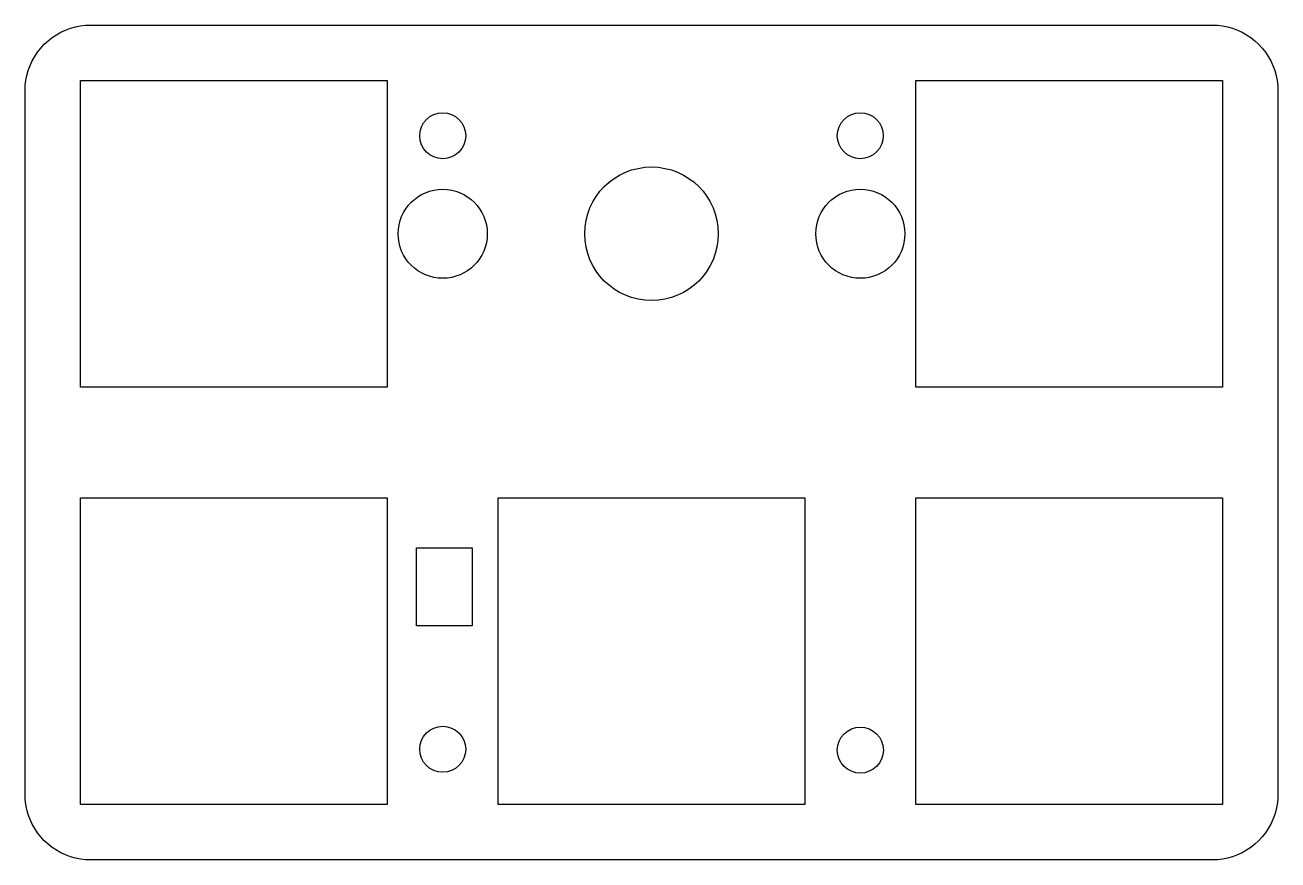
# Model space of a CAD drawing. Extents: x 0.1 to 57.2, y 0.3 to 38.4.
import ezdxf

# ---------------------------------------------------------------- set-up
doc = ezdxf.new("R2010")
doc.units = 0
doc.header["$MEASUREMENT"] = 0

msp = doc.modelspace()

# ---------------------------------------------------------------- linework, layer by layer
at = {"color": 0}
for p, q in [((2.395, 38.275), (2.625, 38.322)), ((2.625, 38.322), (2.859, 38.348)), ((2.859, 38.348), (3.095, 38.358)), ((3.095, 38.358), (54.245, 38.358)), ((54.245, 38.358), (54.482, 38.348)), ((54.482, 38.348), (54.715, 38.322)), ((54.715, 38.322), (54.947, 38.275)), ((1.147, 37.64), (1.331, 37.786)), ((1.331, 37.786), (1.527, 37.916)), ((1.527, 37.916), (1.734, 38.031)), ((1.734, 38.031), (1.947, 38.129)), ((1.947, 38.129), (2.168, 38.212)), ((2.168, 38.212), (2.395, 38.275)), ((54.947, 38.275), (55.174, 38.212)), ((55.174, 38.212), (55.394, 38.129)), ((55.394, 38.129), (55.608, 38.031)), ((55.608, 38.031), (55.813, 37.916)), ((55.813, 37.916), (56.009, 37.786)), ((56.009, 37.786), (56.195, 37.64)), ((0.667, 37.122), (0.813, 37.306)), ((0.813, 37.306), (0.973, 37.48)), ((0.973, 37.48), (1.147, 37.64)), ((56.195, 37.64), (56.367, 37.48)), ((56.367, 37.48), (56.527, 37.306)), ((56.527, 37.306), (56.673, 37.122)), ((0.324, 36.505), (0.422, 36.719)), ((0.422, 36.719), (0.537, 36.926)), ((0.537, 36.926), (0.667, 37.122)), ((56.673, 37.122), (56.804, 36.926)), ((56.804, 36.926), (56.92, 36.719)), ((56.92, 36.719), (57.018, 36.505)), ((0.131, 35.828), (0.178, 36.058)), ((0.178, 36.058), (0.241, 36.285)), ((0.241, 36.285), (0.324, 36.505)), ((57.018, 36.505), (57.099, 36.285)), ((57.099, 36.285), (57.164, 36.058)), ((57.164, 36.058), (57.209, 35.828)), ((0.095, 35.358), (0.105, 35.593)), ((0.105, 35.593), (0.131, 35.828)), ((2.621, 35.832), (16.62, 35.832)), ((2.621, 21.832), (2.621, 35.832)), ((16.62, 35.832), (16.62, 21.832)), ((40.721, 35.832), (54.72, 35.832)), ((40.721, 21.832), (40.721, 35.832)), ((54.72, 35.832), (54.72, 21.832)), ((57.209, 35.828), (57.237, 35.593)), ((57.237, 35.593), (57.246, 35.358)), ((0.095, 3.258), (0.095, 35.358)), ((57.246, 35.358), (57.245, 3.256)), ((16.62, 21.832), (2.621, 21.832)), ((54.72, 21.832), (40.721, 21.832)), ((2.621, 16.782), (16.62, 16.782)), ((2.621, 2.782), (2.621, 16.782)), ((16.62, 16.782), (16.62, 2.782)), ((21.671, 16.782), (35.67, 16.782)), ((21.671, 2.782), (21.671, 16.782)), ((35.67, 16.782), (35.67, 2.782)), ((40.721, 16.782), (54.72, 16.782)), ((40.721, 2.782), (40.721, 16.782)), ((54.72, 16.782), (54.72, 2.782)), ((0.105, 3.021), (0.095, 3.258)), ((0.131, 2.788), (0.105, 3.021)), ((57.237, 3.021), (57.209, 2.788)), ((57.245, 3.256), (57.237, 3.021)), ((0.178, 2.556), (0.131, 2.788)), ((0.241, 2.329), (0.178, 2.556)), ((0.324, 2.108), (0.241, 2.329)), ((16.62, 2.782), (2.621, 2.782)), ((35.67, 2.782), (21.671, 2.782)), ((54.72, 2.782), (40.721, 2.782)), ((57.099, 2.329), (57.018, 2.108)), ((57.164, 2.556), (57.099, 2.329)), ((57.209, 2.788), (57.164, 2.556)), ((0.422, 1.895), (0.324, 2.108)), ((0.537, 1.689), (0.422, 1.895)), ((56.92, 1.895), (56.804, 1.689)), ((57.018, 2.108), (56.92, 1.895)), ((0.667, 1.494), (0.537, 1.689)), ((0.813, 1.308), (0.667, 1.494)), ((0.973, 1.135), (0.813, 1.308)), ((56.527, 1.308), (56.367, 1.135)), ((56.673, 1.494), (56.527, 1.308)), ((56.804, 1.689), (56.673, 1.494)), ((1.147, 0.976), (0.973, 1.135)), ((1.331, 0.83), (1.147, 0.976)), ((1.527, 0.699), (1.331, 0.83)), ((1.734, 0.583), (1.527, 0.699)), ((1.947, 0.485), (1.734, 0.583)), ((55.608, 0.583), (55.394, 0.485)), ((55.813, 0.699), (55.608, 0.583)), ((56.009, 0.83), (55.813, 0.699)), ((56.195, 0.976), (56.009, 0.83)), ((56.367, 1.135), (56.195, 0.976)), ((2.168, 0.404), (1.947, 0.485)), ((2.395, 0.339), (2.168, 0.404)), ((2.625, 0.294), (2.395, 0.339)), ((2.859, 0.266), (2.625, 0.294)), ((3.095, 0.256), (2.859, 0.266)), ((54.245, 0.256), (3.095, 0.256)), ((54.482, 0.266), (54.245, 0.256)), ((54.715, 0.294), (54.482, 0.266)), ((54.947, 0.339), (54.715, 0.294)), ((55.174, 0.404), (54.947, 0.339)), ((55.394, 0.485), (55.174, 0.404))]:
    msp.add_line(p, q, dxfattribs=at)
msp.add_lwpolyline([(17.952, 14.498), (20.492, 14.498), (20.492, 10.942), (17.952, 10.942), (17.952, 14.498)], close=True)
at = {"linetype": 'Continuous'}
for centre in [(19.146, 33.306), (38.195, 33.308), (19.146, 5.308), (38.196, 5.268)]:
    msp.add_circle(centre, 1.05, dxfattribs=at)
for centre, radius in [((28.671, 28.832), 3.048), ((19.146, 28.832), 2.032), ((38.196, 28.832), 2.032)]:
    msp.add_circle(centre, radius)

doc.saveas('drawing.dxf')
